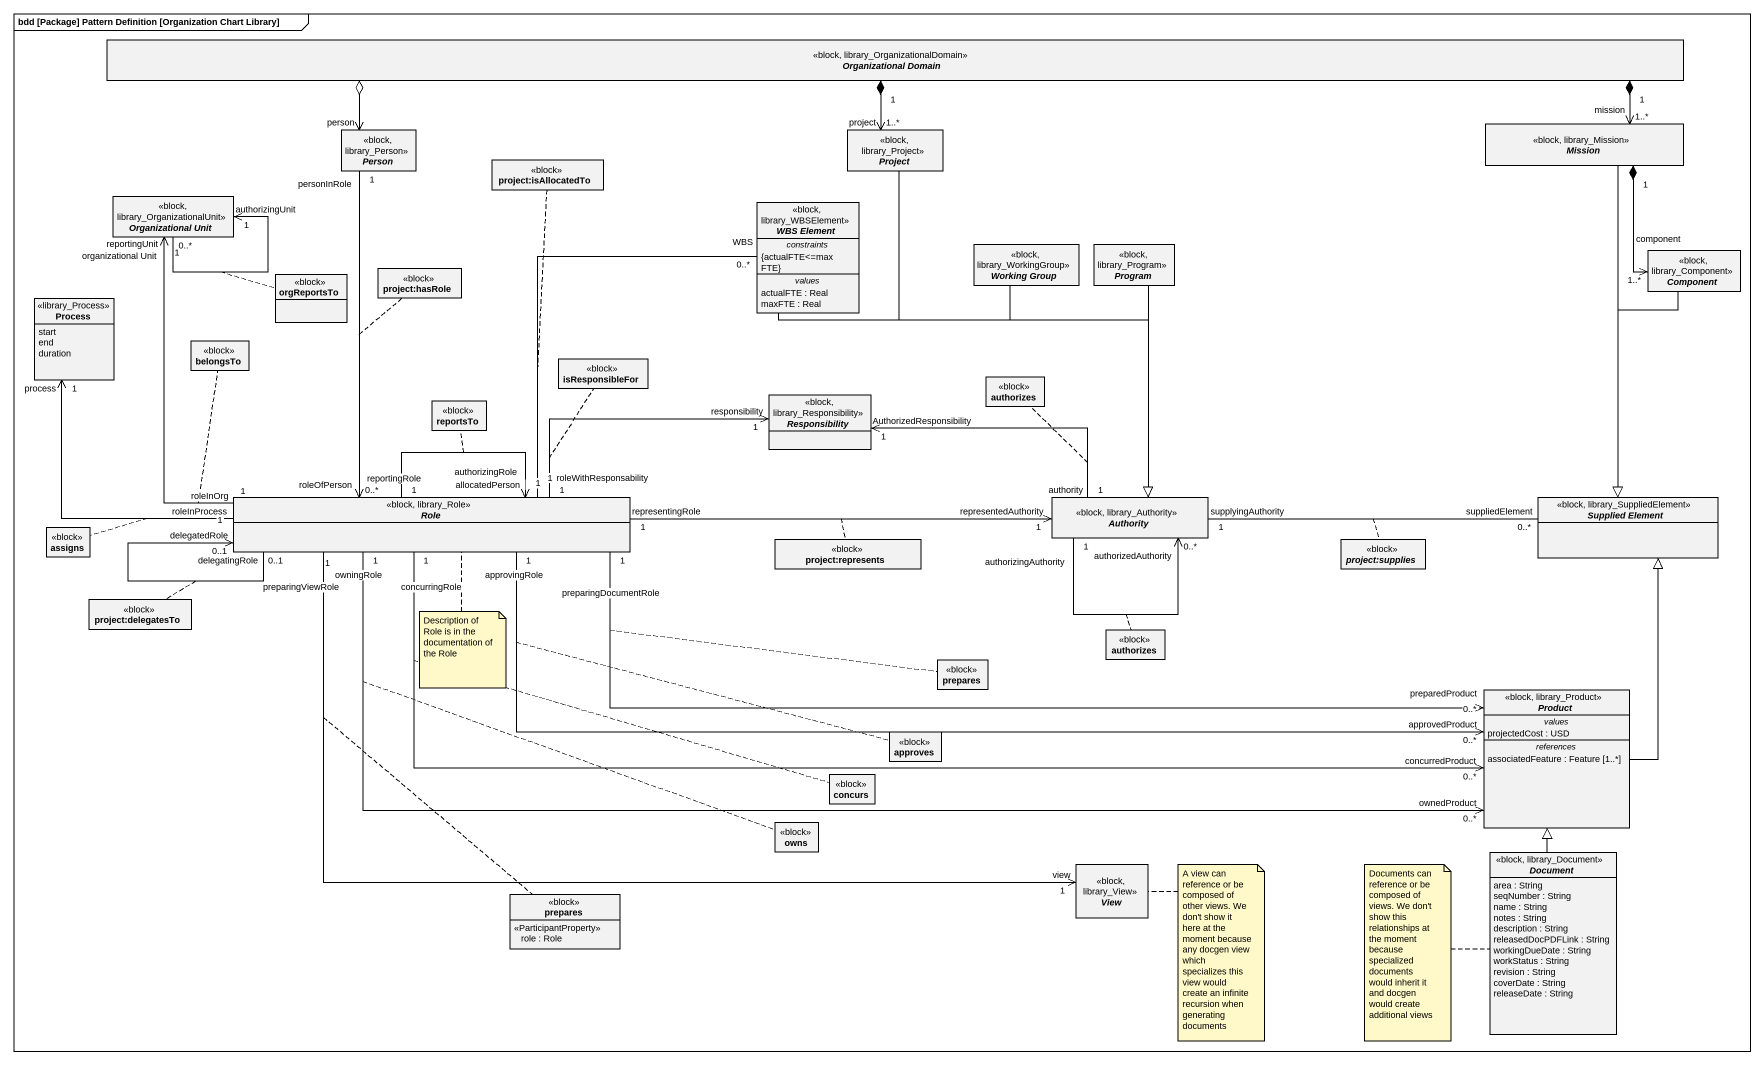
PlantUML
@startuml
mainframe bdd [Package] Pattern Definition [Organization Chart Library]
hide circle
hide empty members
abstract class "Organizational Domain" as Organizational_Domain <<block, library_OrganizationalDomain>>
abstract class "Person" as Person_ <<block, library_Person>>
abstract class Project <<block, library_Project>>
abstract class Mission <<block, library_Mission>>
class "project:isAllocatedTo" as project_isAllocatedTo <<block>>
abstract class "Organizational Unit" as Organizational_Unit <<block, library_OrganizationalUnit>>
abstract class "WBS Element" as WBS_Element <<block, library_WBSElement>> {
  -- constraints --
  {actualFTE<=maxFTE}
  -- values --
  actualFTE : Real
  maxFTE : Real
}
abstract class "Working Group" as Working_Group <<block, library_WorkingGroup>>
abstract class Program <<block, library_Program>>
abstract class "Component" as Component_ <<block, library_Component>>
class "Process" as Process_ <<library_Process>> {
  start
  end
  duration
}
class orgReportsTo <<block>>
class "project:hasRole" as project_hasRole <<block>>
class belongsTo <<block>>
class isResponsibleFor <<block>>
class authorizes <<block>>
class reportsTo <<block>>
abstract class Responsibility <<block, library_Responsibility>>
class assigns <<block>>
abstract class Role <<block, library_Role>>
abstract class Authority <<block, library_Authority>>
abstract class "Supplied Element" as Supplied_Element <<block, library_SuppliedElement>>
class "project:represents" as project_represents <<block>>
abstract class "project:supplies" as project_supplies <<block>>
class "project:delegatesTo" as project_delegatesTo <<block>>
class "authorizes" as authorizes_2 <<block>>
class prepares <<block>>
abstract class Product <<block, library_Product>> {
  -- values --
  projectedCost : USD
  -- references --
  associatedFeature : Feature [1..*]
}
class approves <<block>>
class concurs <<block>>
class owns <<block>>
abstract class View <<block, library_View>>
abstract class Document <<block, library_Document>> {
  area : String
  seqNumber : String
  name : String
  notes : String
  description : String
  releasedDocPDFLink : String
  workingDueDate : String
  workStatus : String
  revision : String
  coverDate : String
  releaseDate : String
}
class "prepares" as prepares_2 <<block>> {
  <<ParticipantProperty>> role : Role
}
Organizational_Domain o-left-> "person" Person_
Organizational_Domain "1" *--> "project\n1..*" Project
Organizational_Domain "1" *-right-> "mission\n1..*" Mission
Person_ "personInRole\n1" --> "roleOfPerson\n0..*" Role
(Person_, Role) .. project_hasRole
Project --|> Authority
Mission "1" *--> "component\n1..*" Component_
Mission --|> Supplied_Element
Organizational_Unit "reportingUnit\n0..*" --> "authorizingUnit\n1" Organizational_Unit
(Organizational_Unit, Organizational_Unit) .. orgReportsTo
WBS_Element --|> Authority
Working_Group --|> Authority
Program --|> Authority
Component_ --|> Supplied_Element
Role "1\nroleInOrg" -up-> "1\norganizational Unit" Organizational_Unit
(Role, Organizational_Unit) .. belongsTo
Role "1\nallocatedPerson" -up- "0..*\nWBS" WBS_Element
(Role, WBS_Element) .. project_isAllocatedTo
Role "1\nroleInProcess" -left-> "1\nprocess" Process_
(Role, Process_) .. assigns
Role "1\nroleWithResponsability" -right-> "1\nresponsibility" Responsibility
(Role, Responsibility) .. isResponsibleFor
Role "delegatingRole\n0..1" --> "delegatedRole\n0..1" Role
(Role, Role) .. project_delegatesTo
Role "1\nreportingRole" --> "1\nauthorizingRole" Role
(Role, Role) .. reportsTo
Role "representingRole\n1" -right-> "representedAuthority\n1" Authority
(Role, Authority) .. project_represents
Role "1\nconcurringRole" -right-> "0..*\nconcurredProduct" Product
(Role, Product) .. concurs
Role "1\napprovingRole" -right-> "0..*\napprovedProduct" Product
(Role, Product) .. approves
Role "1\npreparingDocumentRole" -right-> "0..*\npreparedProduct" Product
(Role, Product) .. prepares
Role "1\nowningRole" -right-> "0..*\nownedProduct" Product
(Role, Product) .. owns
Role "1\npreparingViewRole" -right-> "1\nview" View
(Role, View) .. prepares_2
Authority "1\nauthority" -left-> "1\nAuthorizedResponsibility" Responsibility
(Authority, Responsibility) .. authorizes
Authority "1\nauthorizingAuthority" --> "0..*\nauthorizedAuthority" Authority
(Authority, Authority) .. authorizes_2
Authority "supplyingAuthority\n1" -right- "suppliedElement\n0..*" Supplied_Element
(Authority, Supplied_Element) .. project_supplies
Product -up-|> Supplied_Element
Document -up-|> Product
note bottom of Role : Description of Role is in the documentation of the Role
note right of View : A view can reference or be composed of other views. We don't show it here at the moment because any docgen view which specializes this view would create an infinite recursion when generating documents
note left of Document : Documents can reference or be composed of views. We don't show this relationships at the moment because specialized documents would inherit it and docgen would create additional views
@enduml
